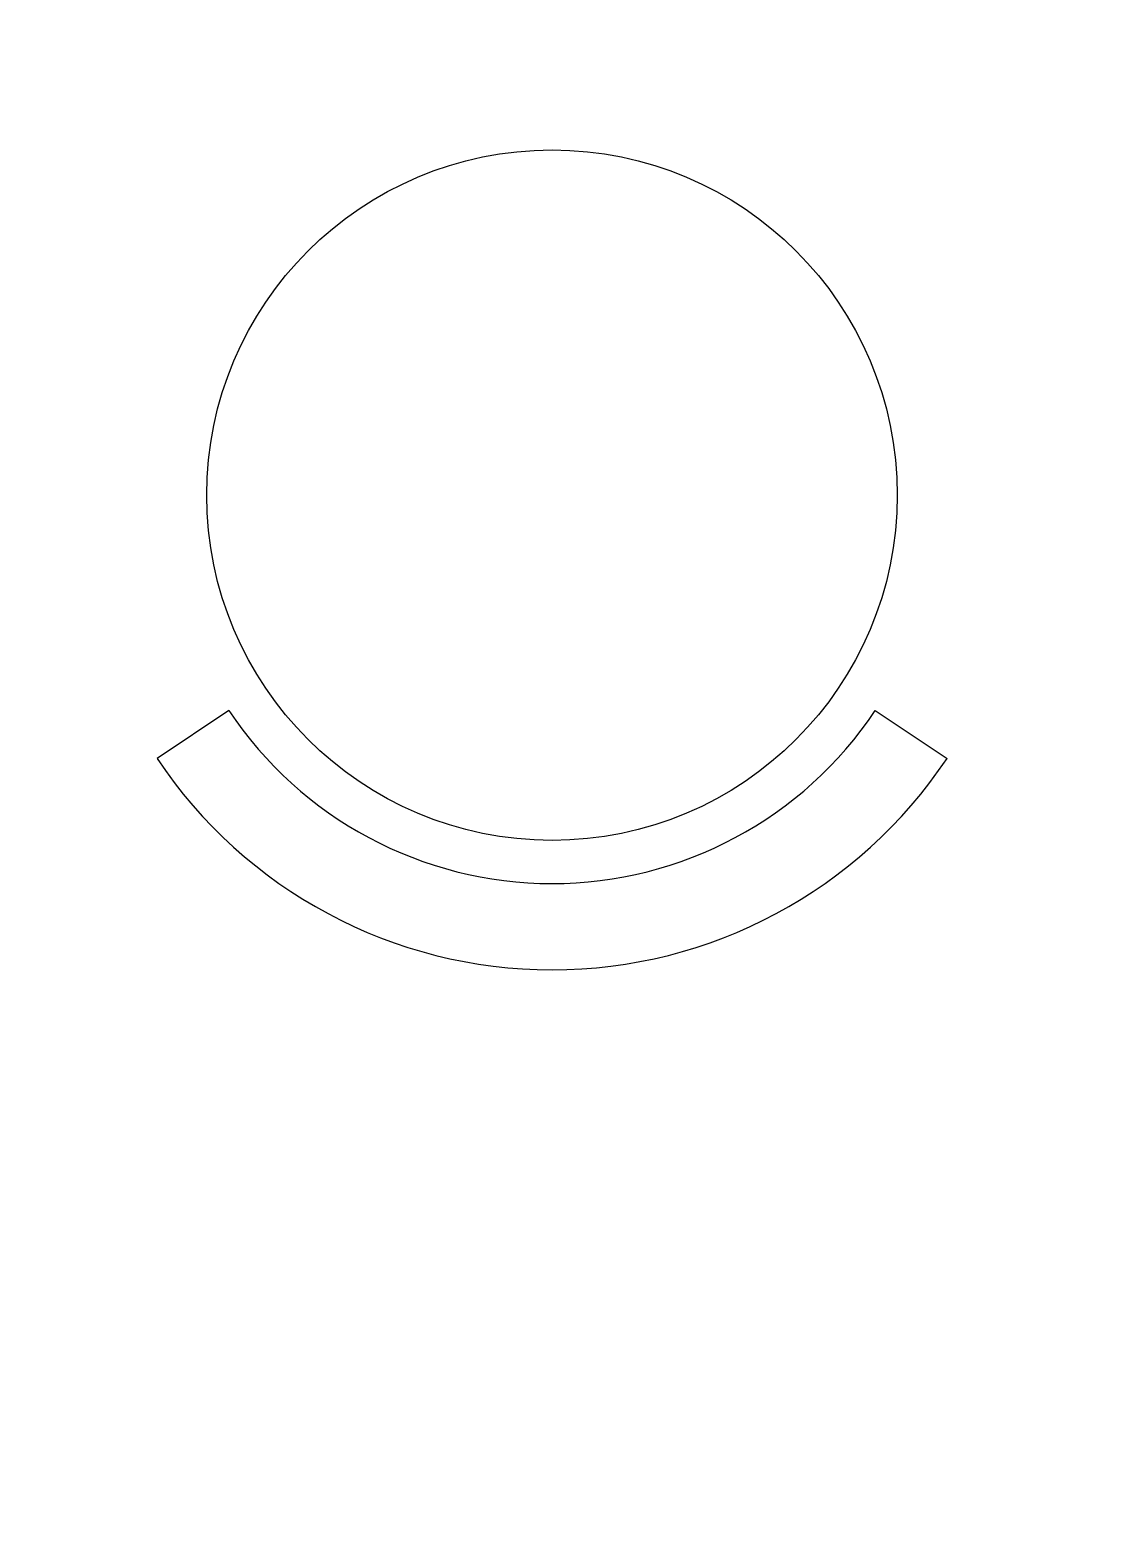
# Model space of a CAD drawing. Header units: millimetres. Extents: x 209.8 to 281.8, y 45 to 110.
# Drawn here: x 239.656 to 240.275, y 88.776 to 89.64 of the extents above; entities that cross this region are included whole.
import ezdxf

# ---------------------------------------------------------------- set-up
doc = ezdxf.new("R2010")
doc.units = ezdxf.units.MM
doc.header["$LTSCALE"] = 0.65
for name, color, linetype in [('eje2grueso', 5, 'Continuous'), ('mobiliario', 30, 'Continuous'), ('murodelgado', 1, 'Continuous'), ('puertas', 20, 'Continuous')]:
    doc.layers.add(name, color=color, linetype=linetype)

msp = doc.modelspace()

# ---------------------------------------------------------------- linework, layer by layer
at = {"layer": 'eje2grueso'}
msp.add_open_spline([(244.07441, 93.49819), (243.68623, 93.4741), (243.31012, 93.45445), (242.47454, 93.39126), (242.01707, 93.34245), (241.09277, 93.16971), (240.62919, 93.04885), (239.42332, 92.64524), (238.70909, 92.30556), (237.51361, 91.63723), (237.01899, 91.33298), (236.04207, 90.69753), (235.56286, 90.36498), (234.79688, 89.79173), (234.49793, 89.55552), (234.10906, 89.23306), (234.00578, 89.14584), (233.90502, 89.05928)], degree=3, knots=[3.819367, 3.819367, 3.819367, 3.819367, 4.949603, 4.949603, 6.362662, 6.362662, 7.775722, 7.775722, 10.122092, 10.122092, 11.820698, 11.820698, 13.519304, 13.519304, 14.662873, 14.662873, 15.088328, 15.088328, 15.088328, 15.088328], dxfattribs=at)
at = {"layer": 'mobiliario'}
for p, q in [((239.77171, 89.24573), (239.7301, 89.21801)), ((240.14617, 89.24573), (240.18778, 89.21801))]:
    msp.add_line(p, q, dxfattribs=at)
msp.add_circle((239.95894, 89.37051), 0.2, dxfattribs=at)
for radius in [0.225, 0.275]:
    msp.add_arc((239.95894, 89.37051), radius, 213.68075, 326.31925, dxfattribs=at)
at = {"layer": 'murodelgado'}
for points, knots in [([(243.99941, 93.56871), (243.87265, 93.56098), (243.74705, 93.55363), (243.22642, 93.52268), (242.83955, 93.49854), (242.05866, 93.41828), (241.66342, 93.36017), (240.86978, 93.18886), (240.4736, 93.07863), (239.16485, 92.63037), (238.30446, 92.18581), (236.92875, 91.3678), (236.39798, 91.02672), (235.36483, 90.31591), (234.86378, 89.94366), (234.22762, 89.42995), (234.06334, 89.29336), (233.90502, 89.15815)], [3.887851, 3.887851, 3.887851, 3.887851, 4.258669, 4.258669, 5.436206, 5.436206, 6.640309, 6.640309, 7.844411, 7.844411, 10.702194, 10.702194, 12.530506, 12.530506, 14.358818, 14.358818, 15.020308, 15.020308, 15.020308, 15.020308]), ([(244.1542, 93.42804), (243.3169, 93.37494), (241.8982, 93.3226), (239.50921, 92.6732), (237.23937, 91.42867), (235.23872, 90.0694), (234.20159, 89.21652), (233.90502, 88.96029)], [3.746682, 3.746682, 3.746682, 3.746682, 6.171178, 8.178549, 11.043782, 13.890825, 15.157626, 15.157626, 15.157626, 15.157626])]:
    msp.add_open_spline(points, degree=3, knots=knots, dxfattribs=at)
at = {"layer": 'puertas'}
msp.add_circle((241.75502, 86.8853), 2.07396, dxfattribs=at)

doc.saveas('drawing.dxf')
